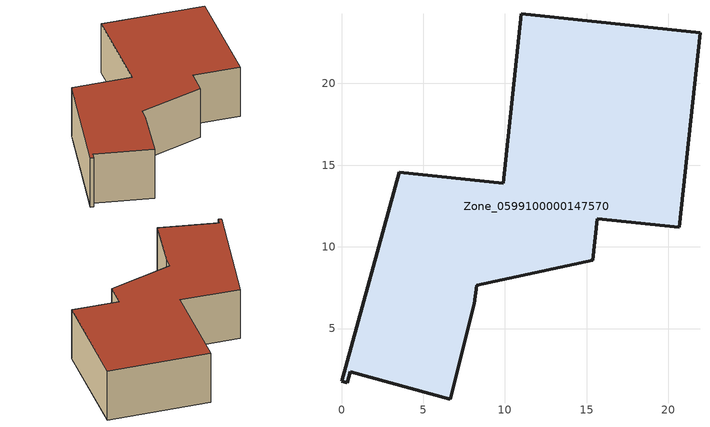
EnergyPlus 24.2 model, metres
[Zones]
Zone_0599100000147570
 floor ground (C_G): 0.53,2.36 0.36,1.68 0,1.78 3.54,14.56 9.9,13.88 11.01,24.25 21.93,23.09 20.66,11.2 15.65,11.73 15.38,9.19 8.28,7.65 8.12,6.5 6.64,0.69 z0
 wall outside (C_F): 20.66,11.2 21.93,23.09 11.01,24.25 9.9,13.88 3.54,14.56 0,1.78 0.36,1.68 0.53,2.36 6.64,0.69 8.12,6.5 8.28,7.65 15.38,9.19 15.65,11.73 20.66,11.2 z0:5.89
 roof outside (C_R): 0.36,1.68 0.53,2.36 6.64,0.69 8.12,6.5 8.28,7.65 15.38,9.19 15.65,11.73 20.66,11.2 21.93,23.09 11.01,24.25 9.9,13.88 3.54,14.56 0,1.78 z5.89
[BUILDING]
Pand.0599100000147570: North Axis=0; Terrain=City; Loads Convergence Tolerance Value=0.04; Temperature Convergence Tolerance Value=0.4; Solar Distribution=FullExterior; Maximum Number of Warmup Days=25; Minimum Number of Warmup Days=1
[Site:Location]
Rotterdam.The.Hague.AP_ZH_NLD Design_Conditions: Latitude=51.96; Longitude=4.45; Time Zone=1; Elevation=-4.5
[SITE:GROUNDTEMPERATURE:BUILDINGSURFACE]
18, 18, 18, 18, 18, 18, 18, 18, 18, 18, 18, 18
[MATERIAL] Thermal Absorptance=0.9; Solar Absorptance=0.7; Visible Absorptance=0.7
Name | Roughness | Thickness | Conductivity | Density | Specific Heat
G.D.1965-1974 | MediumSmooth | 0.15 | 0.882353 | 540 | 1210
F.D.1965-1974 | Rough | 0.3 | 0.697674 | 1920 | 840
R.D.1965-1974 | MediumRough | 0.2 | 0.232558 | 1500 | 1000
[CONSTRUCTION]
C_G: G.D.1965-1974
C_F: F.D.1965-1974
C_R: R.D.1965-1974
[ZONE]
Zone_0599100000147570: Type=1; Multiplier=1; Ceiling Height=Autocalculate; Volume=Autocalculate; Floor Area=autocalculate; Part of Total Floor Area=Yes
[ZONEINFILTRATION:DESIGNFLOWRATE]
Infil_Zone_0599100000147570: Zone or ZoneList or Space or SpaceList=Zone_0599100000147570; Schedule=AlwaysOn; Design Flow Rate Calculation Method=Flow/Area; Flow Rate per Floor Area=0.0042; Constant Term Coefficient=1; Temperature Term Coefficient=0; Velocity Term Coefficient=0; Velocity Squared Term Coefficient=0
[HVACTEMPLATE:ZONE:IDEALLOADSAIRSYSTEM]
Zone_0599100000147570: Maximum Heating Supply Air Temperature=50; Minimum Cooling Supply Air Temperature=13; Maximum Heating Supply Air Humidity Ratio=0.0156; Minimum Cooling Supply Air Humidity Ratio=0.0077; Heating Limit=NoLimit; Cooling Limit=NoLimit; Dehumidification Control Type=ConstantSensibleHeatRatio; Cooling Sensible Heat Ratio=0.7; Dehumidification Setpoint=60; Humidification Control Type=None; Humidification Setpoint=30; Outdoor Air Method=None; Outdoor Air Flow Rate per Person=0.00944; Outdoor Air Flow Rate per Zone Floor Area=0; Outdoor Air Flow Rate per Zone=0; Demand Controlled Ventilation Type=None; Outdoor Air Economizer Type=NoEconomizer; Heat Recovery Type=None; Sensible Heat Recovery Effectiveness=0.7; Latent Heat Recovery Effectiveness=0.65
[ZONECONTROL:THERMOSTAT]
ThermostatControl_Zone_0599100000147570: Zone or ZoneList=Zone_0599100000147570; Control Type Schedule=DualSetpointControlType; Control 1=Thermostat_Zone_0599100000147570; Temperature Difference Between Cutout And Setpoint=0
[THERMOSTATSETPOINT:DUALSETPOINT]
Thermostat_Zone_0599100000147570: Heating Setpoint Temperature Schedule=HeatingSetpoint_Zone_0599100000147570; Cooling Setpoint Temperature Schedule=CoolingSetpoint_Zone_0599100000147570
[SCHEDULE:COMPACT]
HeatingSetpoint_Zone_0599100000147570: Through: 12/31, For: AllDays, Until: 24:00, 21
CoolingSetpoint_Zone_0599100000147570: Through: 12/31, For: AllDays, Until: 24:00, 24
DualSetpointControlType: Through: 12/31, For: AllDays, Until: 24:00, 4
AlwaysOn: Through: 12/31, For: AllDays, Until: 24:00, 1
